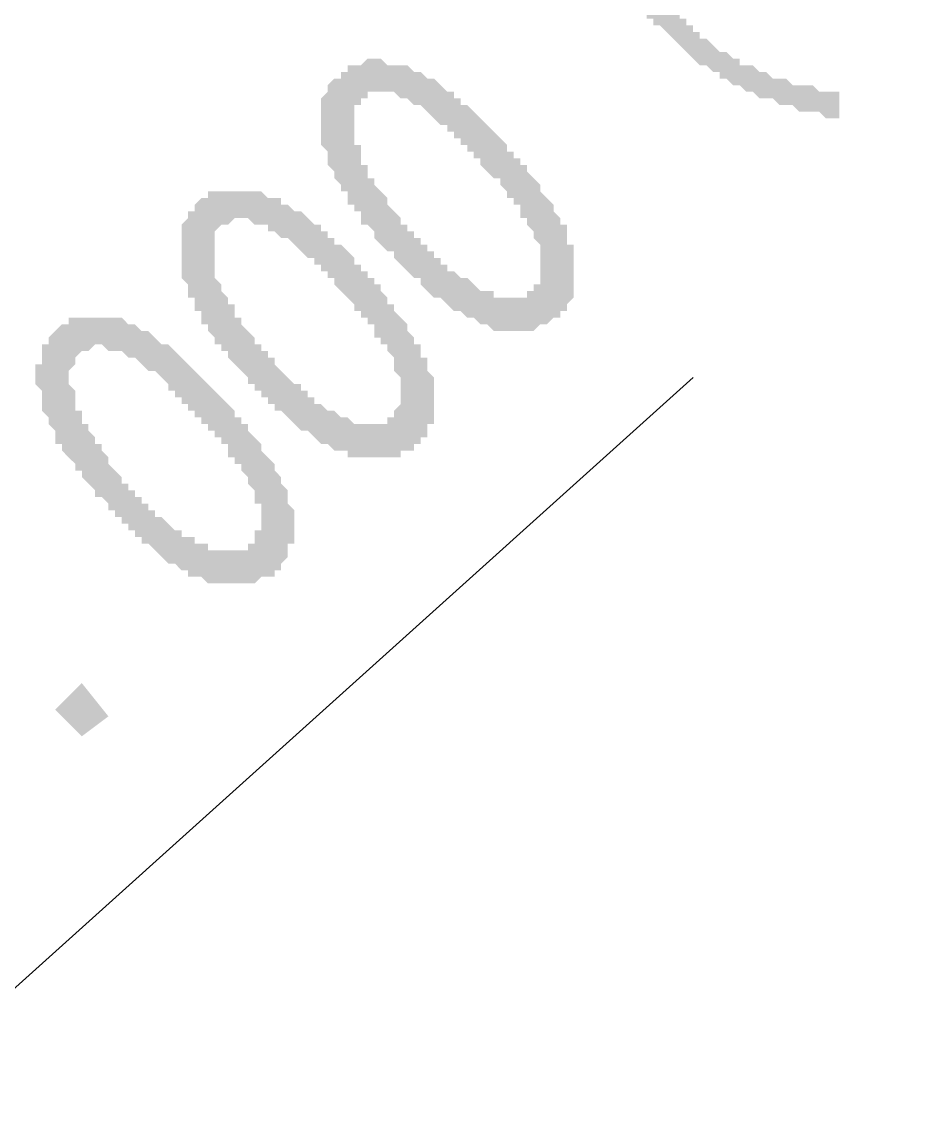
# Model space of a CAD drawing. Header units: millimetres. Extents: x 827 to 546581, y 88 to 2717140.
# Drawn here: x 545062.63 to 545068.41, y 2716794.62 to 2716801.65 of the extents above; entities that cross this region are included whole.
import ezdxf

# ---------------------------------------------------------------- set-up
doc = ezdxf.new("R2010")
doc.units = ezdxf.units.MM
doc.header["$MEASUREMENT"] = 0
doc.header["$PDMODE"] = 35
doc.header["$PDSIZE"] = 0.4
doc.layers.get('0').update_dxf_attribs({"linetype": 'CONTINUOUS'})
doc.layers.get('Defpoints').update_dxf_attribs({"linetype": 'CONTINUOUS'})
for name, color, linetype in [('A-Anno-Dims', 3, 'CONTINUOUS'), ('PDF_DIM_ELEV', 7, 'CONTINUOUS'), ('绿化', 74, 'CONTINUOUS')]:
    doc.layers.add(name, color=color, linetype=linetype)
doc.styles.add('-宋体_T3_T3', font='', dxfattribs={"width": 0.8})
doc.styles.get('-宋体_T3_T3').set_extended_font_data('SimSun')
doc.dimstyles.new('_TCH_ARCH&&1', dxfattribs={"dimtxt": 3.037975, "dimasz": 1, "dimexe": 2.5, "dimexo": 3, "dimgap": 1, "dimtad": 1, "dimzin": 0, "dimdsep": 46, "dimtxsty": '-宋体_T3_T3', "dimblk": 'ARCHTICK', "dimcen": 0.09, "dimclrt": 7, "dimazin": 2, "dimtfac": 1, "dimtix": 1, "dimtmove": 2, "dimatfit": 3, "dimfxl": 1, "dimtolj": 1, "dimtzin": 0, "dimarcsym": 0})

# ---------------------------------------------------------------- blocks, each defined once
blk = doc.blocks.new('_ArchTick')
at = {"color": 0, "linetype": 'ByBlock', "const_width": 0.15}
blk.add_lwpolyline([(-0.5, -0.5), (0.5, 0.5)], dxfattribs=at)
blk = doc.blocks.new('*D365')
at = {"layer": 'A-Anno-Dims', "color": 0, "linetype": 'Continuous', "lineweight": -2, "transparency": 16777216}
for p, q in [((545167.2666, 2716843.2686), (545158.5945, 2716852.8891)), ((545054.4979, 2716755.6887), (545160.2684, 2716851.0321)), ((545061.4961, 2716747.9252), (545052.824, 2716757.5456))]:
    blk.add_line(p, q, dxfattribs=at)
at = {"layer": 'Defpoints', "color": 0, "linetype": 'Continuous', "transparency": 16777216}
for p in [(545160.2684, 2716851.0321), (545169.2752, 2716841.0403), (545063.5047, 2716745.6969)]:
    blk.add_point(p, dxfattribs=at)
at = {"layer": 'A-Anno-Dims', "color": 0, "linetype": 'Continuous', "lineweight": -2, "transparency": 16777216}
for p, rotation in [((545160.2684, 2716851.0321), 42.0320789545176), ((545054.4979, 2716755.6887), 222.0320789545176)]:
    blk.add_blockref('_ArchTick', p, dxfattribs=dict(at, rotation=rotation))
at = {"layer": 'A-Anno-Dims', "color": 7, "linetype": 'Continuous', "transparency": 16777216, "insert": (545105.7762, 2716805.1431), "char_height": 3.03797, "attachment_point": 5, "rotation": 42.03208, "style": '-宋体_T3_T3'}
blk.add_mtext('\\A1;142.40', dxfattribs=at)
blk = doc.blocks.new('*D369')
at = {"layer": 'A-Anno-Dims', "color": 0, "linetype": 'Continuous', "lineweight": -2, "transparency": 16777216}
for p, q in [((545239.6939, 2716908.5559), (545225.6654, 2716924.1185)), ((544921.1346, 2716646.2431), (545227.3393, 2716922.2616)), ((544933.4891, 2716632.5374), (544919.4607, 2716648.1))]:
    blk.add_line(p, q, dxfattribs=at)
at = {"layer": 'Defpoints', "color": 0, "linetype": 'Continuous', "transparency": 16777216}
for p in [(545227.3393, 2716922.2616), (545241.7025, 2716906.3276), (544935.4978, 2716630.3091)]:
    blk.add_point(p, dxfattribs=at)
at = {"layer": 'A-Anno-Dims', "color": 0, "linetype": 'Continuous', "lineweight": -2, "transparency": 16777216}
for p, rotation in [((545227.3393, 2716922.2616), 42.03207895449024), ((544921.1346, 2716646.2431), 222.0320789544903)]:
    blk.add_blockref('_ArchTick', p, dxfattribs=dict(at, rotation=rotation))
at = {"layer": 'A-Anno-Dims', "color": 7, "linetype": 'Continuous', "transparency": 16777216, "insert": (545072.63, 2716786.035), "char_height": 3.03797, "attachment_point": 5, "rotation": 42.03208, "style": '-宋体_T3_T3'}
blk.add_mtext('\\A1;412.25', dxfattribs=at)

msp = doc.modelspace()

# ---------------------------------------------------------------- hatches: boundary and pattern name
at = {"layer": 'PDF_DIM_ELEV', "transparency": 33554559}
msp.add_hatch(color=256, dxfattribs=at).paths.add_polyline_path([(545067.8351, 2716801.2041), (545067.8351, 2716801.0348), (545067.7927, 2716801.0348), (545067.7927, 2716801.0348), (545067.7504, 2716801.0348), (545067.7081, 2716801.0771), (545067.7081, 2716801.0771), (545067.6657, 2716801.0771), (545067.6234, 2716801.0771), (545067.6234, 2716801.0771), (545067.5811, 2716801.0771), (545067.5387, 2716801.1195), (545067.5387, 2716801.1195), (545067.4964, 2716801.1195), (545067.454, 2716801.1195), (545067.454, 2716801.1195), (545067.4117, 2716801.1618), (545067.4117, 2716801.1618), (545067.3694, 2716801.1618), (545067.327, 2716801.1618), (545067.327, 2716801.1618), (545067.2847, 2716801.2041), (545067.2847, 2716801.2041), (545067.2424, 2716801.2041), (545067.2, 2716801.2465), (545067.2, 2716801.2465), (545067.2, 2716801.2465), (545067.1577, 2716801.2465), (545067.1154, 2716801.2888), (545067.1154, 2716801.2888), (545067.073, 2716801.2888), (545067.073, 2716801.3311), (545067.0307, 2716801.3311), (545067.0307, 2716801.3311), (545066.9884, 2716801.3735), (545066.946, 2716801.3735), (545066.946, 2716801.3735), (545066.9037, 2716801.4158), (545066.9037, 2716801.4158), (545066.8614, 2716801.4581), (545066.8614, 2716801.4581), (545066.819, 2716801.5005), (545066.819, 2716801.5005), (545066.7767, 2716801.5428), (545066.7767, 2716801.5428), (545066.7344, 2716801.5852), (545066.7344, 2716801.5852), (545066.692, 2716801.6275), (545066.6497, 2716801.6275), (545066.6497, 2716801.6698), (545066.6074, 2716801.6698), (545066.6074, 2716801.7122), (545066.565, 2716801.7122), (545066.565, 2716801.7545), (545066.5227, 2716801.7968), (545066.5227, 2716801.7968), (545066.5227, 2716801.8392), (545066.4803, 2716801.8392), (545066.4803, 2716801.8815), (545066.438, 2716801.8815), (545066.438, 2716801.9238), (545066.438, 2716801.9662), (545066.3957, 2716801.9662), (545066.3957, 2716802.0085), (545066.3533, 2716802.0085), (545066.3533, 2716802.0508), (545066.3533, 2716802.0932), (545066.311, 2716802.0932), (545066.311, 2716802.1355), (545066.311, 2716802.1355), (545066.311, 2716802.1778), (545066.2687, 2716802.2202), (545066.2687, 2716802.2202), (545066.2687, 2716802.2625), (545066.2687, 2716802.2625), (545066.2263, 2716802.3048), (545066.2263, 2716802.3472), (545066.2263, 2716802.3472), (545066.2263, 2716802.3895), (545066.2263, 2716802.3895), (545066.184, 2716802.4318), (545066.184, 2716802.4742), (545066.184, 2716802.4742), (545066.184, 2716802.5165), (545066.184, 2716802.5165), (545066.1417, 2716802.5589), (545066.1417, 2716802.6012), (545066.1417, 2716802.6012), (545066.1417, 2716802.6435), (545066.1417, 2716802.6859), (545066.1417, 2716802.6859), (545066.1417, 2716802.7282), (545066.1417, 2716802.7705), (545066.1417, 2716802.7705), (545066.0993, 2716802.8129), (545066.0993, 2716802.8552), (545066.0993, 2716802.8975), (545066.0993, 2716802.8975), (545066.0993, 2716802.9399), (545066.0993, 2716802.9822), (545066.2687, 2716802.9399), (545066.2687, 2716802.8975), (545066.2687, 2716802.8552), (545066.2687, 2716802.8552), (545066.2687, 2716802.8129), (545066.2687, 2716802.7705), (545066.2687, 2716802.7705), (545066.2687, 2716802.7282), (545066.311, 2716802.6859), (545066.311, 2716802.6859), (545066.311, 2716802.6435), (545066.311, 2716802.6012), (545066.311, 2716802.6012), (545066.311, 2716802.5589), (545066.311, 2716802.5165), (545066.311, 2716802.5165), (545066.3533, 2716802.4742), (545066.3533, 2716802.4742), (545066.3533, 2716802.4318), (545066.3533, 2716802.3895), (545066.3533, 2716802.3895), (545066.3957, 2716802.3472), (545066.3957, 2716802.3472), (545066.3957, 2716802.3048), (545066.3957, 2716802.3048), (545066.3957, 2716802.2625), (545066.438, 2716802.2625), (545066.438, 2716802.2202), (545066.438, 2716802.1778), (545066.438, 2716802.1778), (545066.4803, 2716802.1355), (545066.4803, 2716802.1355), (545066.4803, 2716802.0932), (545066.5227, 2716802.0508), (545066.5227, 2716802.0508), (545066.5227, 2716802.0085), (545066.565, 2716802.0085), (545066.565, 2716801.9662), (545066.6074, 2716801.9238), (545066.6074, 2716801.9238), (545066.6497, 2716801.8815), (545066.6497, 2716801.8815), (545066.6497, 2716801.8392), (545066.692, 2716801.8392), (545066.692, 2716801.7968), (545066.7344, 2716801.7545), (545066.7344, 2716801.7545), (545066.7767, 2716801.7122), (545066.819, 2716801.7122), (545066.819, 2716801.6698), (545066.8614, 2716801.6698), (545066.8614, 2716801.6275), (545066.9037, 2716801.6275), (545066.9037, 2716801.5852), (545066.946, 2716801.5852), (545066.946, 2716801.5428), (545066.9884, 2716801.5428), (545066.9884, 2716801.5428), (545067.0307, 2716801.5005), (545067.0307, 2716801.5005), (545067.073, 2716801.4581), (545067.1154, 2716801.4581), (545067.1154, 2716801.4581), (545067.1577, 2716801.4158), (545067.1577, 2716801.4158), (545067.2, 2716801.4158), (545067.2, 2716801.3735), (545067.2424, 2716801.3735), (545067.2424, 2716801.3735), (545067.2847, 2716801.3735), (545067.327, 2716801.3311), (545067.327, 2716801.3311), (545067.3694, 2716801.3311), (545067.3694, 2716801.3311), (545067.4117, 2716801.2888), (545067.454, 2716801.2888), (545067.454, 2716801.2888), (545067.4964, 2716801.2888), (545067.4964, 2716801.2888), (545067.5387, 2716801.2465), (545067.5811, 2716801.2465), (545067.5811, 2716801.2465), (545067.6234, 2716801.2465), (545067.6657, 2716801.2465), (545067.6657, 2716801.2465), (545067.7081, 2716801.2041), (545067.7504, 2716801.2041), (545067.7504, 2716801.2041), (545067.7927, 2716801.2041)])
h = msp.add_hatch(color=256, dxfattribs=at)
h.paths.add_polyline_path([(545064.8716, 2716800.2728), (545064.8716, 2716800.3151), (545064.8293, 2716800.3574), (545064.787, 2716800.3574), (545064.787, 2716800.3998), (545064.787, 2716800.4421), (545064.7446, 2716800.4421), (545064.7446, 2716800.4844), (545064.7023, 2716800.4844), (545064.7023, 2716800.5268), (545064.7023, 2716800.5691), (545064.66, 2716800.5691), (545064.66, 2716800.6115), (545064.66, 2716800.6115), (545064.6176, 2716800.6538), (545064.6176, 2716800.6538), (545064.6176, 2716800.6961), (545064.6176, 2716800.6961), (545064.5753, 2716800.7385), (545064.5753, 2716800.7808), (545064.5753, 2716800.7808), (545064.5753, 2716800.8231), (545064.5329, 2716800.8655), (545064.5329, 2716800.8655), (545064.5329, 2716800.9078), (545064.5329, 2716800.9501), (545064.5329, 2716800.9501), (545064.5329, 2716800.9925), (545064.5329, 2716800.9925), (545064.5329, 2716801.0348), (545064.5329, 2716801.0348), (545064.5329, 2716801.0771), (545064.5329, 2716801.0771), (545064.5329, 2716801.1195), (545064.5329, 2716801.1618), (545064.5329, 2716801.1618), (545064.5753, 2716801.2041), (545064.5753, 2716801.2041), (545064.5753, 2716801.2465), (545064.5753, 2716801.2465), (545064.6176, 2716801.2888), (545064.6176, 2716801.2888), (545064.66, 2716801.2888), (545064.66, 2716801.3311), (545064.66, 2716801.3311), (545064.7023, 2716801.3311), (545064.7023, 2716801.3735), (545064.7446, 2716801.3735), (545064.7446, 2716801.3735), (545064.787, 2716801.3735), (545064.787, 2716801.3735), (545064.8293, 2716801.4158), (545064.8716, 2716801.4158), (545064.8716, 2716801.4158), (545064.914, 2716801.4158), (545064.914, 2716801.4158), (545064.9563, 2716801.3735), (545064.9986, 2716801.3735), (545064.9986, 2716801.3735), (545065.041, 2716801.3735), (545065.041, 2716801.3735), (545065.0833, 2716801.3735), (545065.1256, 2716801.3311), (545065.1256, 2716801.3311), (545065.168, 2716801.3311), (545065.168, 2716801.3311), (545065.2103, 2716801.2888), (545065.2526, 2716801.2888), (545065.2526, 2716801.2888), (545065.295, 2716801.2465), (545065.295, 2716801.2465), (545065.3373, 2716801.2041), (545065.3796, 2716801.2041), (545065.3796, 2716801.1618), (545065.3796, 2716801.1618), (545065.422, 2716801.1618), (545065.422, 2716801.1195), (545065.4643, 2716801.1195), (545065.4643, 2716801.1195), (545065.5066, 2716801.0771), (545065.5066, 2716801.0771), (545065.549, 2716801.0348), (545065.549, 2716801.0348), (545065.5913, 2716800.9925), (545065.5913, 2716800.9925), (545065.6337, 2716800.9501), (545065.6337, 2716800.9501), (545065.676, 2716800.9078), (545065.676, 2716800.9078), (545065.7183, 2716800.8655), (545065.7183, 2716800.8231), (545065.7607, 2716800.8231), (545065.7607, 2716800.7808), (545065.803, 2716800.7808), (545065.803, 2716800.7385), (545065.8453, 2716800.7385), (545065.8453, 2716800.6961), (545065.8877, 2716800.6538), (545065.8877, 2716800.6538), (545065.93, 2716800.6115), (545065.93, 2716800.5691), (545065.93, 2716800.5691), (545065.9723, 2716800.5268), (545065.9723, 2716800.5268), (545066.0147, 2716800.4844), (545066.0147, 2716800.4421), (545066.0147, 2716800.4421), (545066.057, 2716800.3998), (545066.057, 2716800.3998), (545066.057, 2716800.3574), (545066.0993, 2716800.3574), (545066.0993, 2716800.3151), (545066.0993, 2716800.3151), (545066.0993, 2716800.2728), (545066.0993, 2716800.2304), (545066.1417, 2716800.2304), (545066.1417, 2716800.1881), (545066.1417, 2716800.1458), (545066.1417, 2716800.1458), (545066.1417, 2716800.1034), (545066.1417, 2716800.0611), (545066.1417, 2716800.0611), (545066.1417, 2716800.0188), (545066.1417, 2716800.0188), (545066.1417, 2716799.9764), (545066.1417, 2716799.9764), (545066.1417, 2716799.9341), (545066.1417, 2716799.8918), (545066.1417, 2716799.8918), (545066.0993, 2716799.8494), (545066.0993, 2716799.8494), (545066.0993, 2716799.8071), (545066.0993, 2716799.8071), (545066.057, 2716799.8071), (545066.057, 2716799.7648), (545066.0147, 2716799.7648), (545066.0147, 2716799.7648), (545065.9723, 2716799.7224), (545065.9723, 2716799.7224), (545065.93, 2716799.7224), (545065.93, 2716799.7224), (545065.8877, 2716799.6801), (545065.8877, 2716799.6801), (545065.8877, 2716799.6801), (545065.8453, 2716799.6801), (545065.803, 2716799.6801), (545065.803, 2716799.6801), (545065.7607, 2716799.6801), (545065.7183, 2716799.6801), (545065.7183, 2716799.6801), (545065.676, 2716799.6801), (545065.676, 2716799.6801), (545065.6337, 2716799.6801), (545065.5913, 2716799.7224), (545065.5913, 2716799.7224), (545065.549, 2716799.7224), (545065.549, 2716799.7224), (545065.549, 2716799.7224), (545065.5066, 2716799.7648), (545065.4643, 2716799.7648), (545065.4643, 2716799.7648), (545065.422, 2716799.8071), (545065.422, 2716799.8071), (545065.3796, 2716799.8071), (545065.3373, 2716799.8494), (545065.3373, 2716799.8494), (545065.295, 2716799.8918), (545065.295, 2716799.8918), (545065.2526, 2716799.8918), (545065.2103, 2716799.9341), (545065.2103, 2716799.9341), (545065.2103, 2716799.9341), (545065.168, 2716799.9764), (545065.168, 2716799.9764), (545065.168, 2716800.0188), (545065.1256, 2716800.0188), (545065.1256, 2716800.0188), (545065.0833, 2716800.0611), (545065.0833, 2716800.0611), (545065.041, 2716800.1034), (545065.041, 2716800.1034), (545064.9986, 2716800.1458), (545064.9986, 2716800.1881), (545064.9563, 2716800.1881), (545064.914, 2716800.2304), (545064.914, 2716800.2304)], flags=0)
h.paths.add_polyline_path([(545064.9563, 2716800.4844), (545064.9986, 2716800.4421), (545064.9986, 2716800.4421), (545065.041, 2716800.3998), (545065.041, 2716800.3574), (545065.0833, 2716800.3574), (545065.0833, 2716800.3151), (545065.1256, 2716800.3151), (545065.1256, 2716800.2728), (545065.168, 2716800.2728), (545065.168, 2716800.2304), (545065.2103, 2716800.2304), (545065.2103, 2716800.1881), (545065.2526, 2716800.1881), (545065.2526, 2716800.1458), (545065.295, 2716800.1458), (545065.295, 2716800.1034), (545065.3373, 2716800.1034), (545065.3373, 2716800.0611), (545065.3796, 2716800.0611), (545065.3796, 2716800.0611), (545065.422, 2716800.0188), (545065.422, 2716800.0188), (545065.4643, 2716800.0188), (545065.5066, 2716799.9764), (545065.5066, 2716799.9764), (545065.549, 2716799.9341), (545065.549, 2716799.9341), (545065.5913, 2716799.9341), (545065.6337, 2716799.9341), (545065.6337, 2716799.8918), (545065.676, 2716799.8918), (545065.676, 2716799.8918), (545065.7183, 2716799.8918), (545065.7183, 2716799.8918), (545065.7607, 2716799.8918), (545065.7607, 2716799.8918), (545065.803, 2716799.8918), (545065.803, 2716799.8918), (545065.8453, 2716799.8918), (545065.8453, 2716799.9341), (545065.8877, 2716799.9341), (545065.8877, 2716799.9341), (545065.8877, 2716799.9764), (545065.93, 2716799.9764), (545065.93, 2716800.0188), (545065.93, 2716800.0188), (545065.93, 2716800.0188), (545065.93, 2716800.0611), (545065.93, 2716800.0611), (545065.93, 2716800.1034), (545065.93, 2716800.1458), (545065.93, 2716800.1458), (545065.93, 2716800.1881), (545065.93, 2716800.1881), (545065.93, 2716800.2304), (545065.8877, 2716800.2728), (545065.8877, 2716800.3151), (545065.8877, 2716800.3151), (545065.8453, 2716800.3574), (545065.8453, 2716800.3574), (545065.8453, 2716800.3998), (545065.803, 2716800.3998), (545065.803, 2716800.4421), (545065.803, 2716800.4844), (545065.7607, 2716800.4844), (545065.7607, 2716800.5268), (545065.7183, 2716800.5268), (545065.7183, 2716800.5691), (545065.7183, 2716800.5691), (545065.676, 2716800.6115), (545065.676, 2716800.6538), (545065.6337, 2716800.6538), (545065.6337, 2716800.6538), (545065.5913, 2716800.6961), (545065.5913, 2716800.6961), (545065.549, 2716800.7385), (545065.549, 2716800.7808), (545065.5066, 2716800.7808), (545065.5066, 2716800.8231), (545065.4643, 2716800.8231), (545065.4643, 2716800.8655), (545065.422, 2716800.8655), (545065.422, 2716800.9078), (545065.3796, 2716800.9078), (545065.3796, 2716800.9501), (545065.3373, 2716800.9501), (545065.3373, 2716800.9501), (545065.3373, 2716800.9925), (545065.295, 2716800.9925), (545065.2526, 2716801.0348), (545065.2526, 2716801.0348), (545065.2103, 2716801.0771), (545065.2103, 2716801.0771), (545065.168, 2716801.1195), (545065.168, 2716801.1195), (545065.1256, 2716801.1195), (545065.0833, 2716801.1618), (545065.0833, 2716801.1618), (545065.041, 2716801.1618), (545065.041, 2716801.1618), (545064.9986, 2716801.2041), (545064.9563, 2716801.2041), (545064.9563, 2716801.2041), (545064.914, 2716801.2041), (545064.8716, 2716801.2041), (545064.8716, 2716801.2041), (545064.8293, 2716801.2041), (545064.8293, 2716801.1618), (545064.787, 2716801.1618), (545064.787, 2716801.1618), (545064.787, 2716801.1618), (545064.787, 2716801.1195), (545064.7446, 2716801.1195), (545064.7446, 2716801.0771), (545064.7446, 2716801.0771), (545064.7446, 2716801.0348), (545064.7446, 2716801.0348), (545064.7446, 2716800.9925), (545064.7446, 2716800.9501), (545064.7446, 2716800.9501), (545064.7446, 2716800.9078), (545064.7446, 2716800.9078), (545064.7446, 2716800.8655), (545064.787, 2716800.8655), (545064.787, 2716800.8231), (545064.787, 2716800.7808), (545064.787, 2716800.7808), (545064.787, 2716800.7385), (545064.8293, 2716800.7385), (545064.8293, 2716800.6961), (545064.8293, 2716800.6538), (545064.8716, 2716800.6538), (545064.8716, 2716800.6115), (545064.914, 2716800.5691), (545064.914, 2716800.5691), (545064.9563, 2716800.5268)], flags=0)
h = msp.add_hatch(color=256, dxfattribs=at)
h.paths.add_polyline_path([(545063.9826, 2716799.4684), (545063.9403, 2716799.5107), (545063.9403, 2716799.5531), (545063.8979, 2716799.5531), (545063.8979, 2716799.5954), (545063.8556, 2716799.5954), (545063.8556, 2716799.6378), (545063.8133, 2716799.6801), (545063.8133, 2716799.6801), (545063.8133, 2716799.7224), (545063.7709, 2716799.7224), (545063.7709, 2716799.7648), (545063.7709, 2716799.8071), (545063.7286, 2716799.8071), (545063.7286, 2716799.8494), (545063.7286, 2716799.8494), (545063.7286, 2716799.8918), (545063.6863, 2716799.8918), (545063.6863, 2716799.9341), (545063.6863, 2716799.9764), (545063.6863, 2716799.9764), (545063.6439, 2716800.0188), (545063.6439, 2716800.0188), (545063.6439, 2716800.0611), (545063.6439, 2716800.1034), (545063.6439, 2716800.1034), (545063.6439, 2716800.1458), (545063.6439, 2716800.1881), (545063.6439, 2716800.1881), (545063.6439, 2716800.2304), (545063.6439, 2716800.2304), (545063.6439, 2716800.2728), (545063.6439, 2716800.2728), (545063.6439, 2716800.3151), (545063.6439, 2716800.3151), (545063.6439, 2716800.3574), (545063.6439, 2716800.3574), (545063.6863, 2716800.3998), (545063.6863, 2716800.3998), (545063.6863, 2716800.4421), (545063.7286, 2716800.4421), (545063.7286, 2716800.4844), (545063.7286, 2716800.4844), (545063.7709, 2716800.5268), (545063.7709, 2716800.5268), (545063.8133, 2716800.5268), (545063.8133, 2716800.5691), (545063.8556, 2716800.5691), (545063.8556, 2716800.5691), (545063.8979, 2716800.5691), (545063.8979, 2716800.5691), (545063.9403, 2716800.5691), (545063.9403, 2716800.5691), (545063.9826, 2716800.5691), (545064.0249, 2716800.5691), (545064.0249, 2716800.5691), (545064.0673, 2716800.5691), (545064.0673, 2716800.5691), (545064.1096, 2716800.5691), (545064.1519, 2716800.5691), (545064.1519, 2716800.5691), (545064.1943, 2716800.5268), (545064.1943, 2716800.5268), (545064.2366, 2716800.5268), (545064.2789, 2716800.5268), (545064.2789, 2716800.4844), (545064.3213, 2716800.4844), (545064.3213, 2716800.4844), (545064.3636, 2716800.4421), (545064.4059, 2716800.4421), (545064.4059, 2716800.4421), (545064.4483, 2716800.3998), (545064.4483, 2716800.3998), (545064.4906, 2716800.3574), (545064.4906, 2716800.3574), (545064.5329, 2716800.3574), (545064.5329, 2716800.3151), (545064.5753, 2716800.3151), (545064.5753, 2716800.2728), (545064.6176, 2716800.2728), (545064.6176, 2716800.2304), (545064.66, 2716800.2304), (545064.66, 2716800.2304), (545064.7023, 2716800.1881), (545064.7023, 2716800.1881), (545064.7446, 2716800.1458), (545064.7446, 2716800.1034), (545064.787, 2716800.1034), (545064.787, 2716800.0611), (545064.8293, 2716800.0611), (545064.8293, 2716800.0188), (545064.8716, 2716800.0188), (545064.8716, 2716799.9764), (545064.914, 2716799.9764), (545064.914, 2716799.9341), (545064.914, 2716799.9341), (545064.9563, 2716799.8918), (545064.9563, 2716799.8494), (545064.9986, 2716799.8494), (545064.9986, 2716799.8071), (545065.041, 2716799.7648), (545065.041, 2716799.7648), (545065.0833, 2716799.7224), (545065.0833, 2716799.6801), (545065.0833, 2716799.6801), (545065.1256, 2716799.6378), (545065.1256, 2716799.6378), (545065.1256, 2716799.5954), (545065.168, 2716799.5954), (545065.168, 2716799.5531), (545065.168, 2716799.5107), (545065.2103, 2716799.5107), (545065.2103, 2716799.4684), (545065.2103, 2716799.4684), (545065.2103, 2716799.4261), (545065.2103, 2716799.4261), (545065.2526, 2716799.3837), (545065.2526, 2716799.3414), (545065.2526, 2716799.3414), (545065.2526, 2716799.2991), (545065.2526, 2716799.2567), (545065.2526, 2716799.2567), (545065.2526, 2716799.2144), (545065.2526, 2716799.2144), (545065.2526, 2716799.1721), (545065.2526, 2716799.1297), (545065.2526, 2716799.1297), (545065.2526, 2716799.0874), (545065.2103, 2716799.0874), (545065.2103, 2716799.0451), (545065.2103, 2716799.0451), (545065.2103, 2716799.0027), (545065.168, 2716799.0027), (545065.168, 2716798.9604), (545065.168, 2716798.9604), (545065.1256, 2716798.9604), (545065.1256, 2716798.9181), (545065.0833, 2716798.9181), (545065.0833, 2716798.9181), (545065.041, 2716798.9181), (545065.041, 2716798.8757), (545064.9986, 2716798.8757), (545064.9563, 2716798.8757), (545064.9563, 2716798.8757), (545064.9563, 2716798.8757), (545064.914, 2716798.8757), (545064.8716, 2716798.8757), (545064.8716, 2716798.8757), (545064.8293, 2716798.8757), (545064.8293, 2716798.8757), (545064.787, 2716798.8757), (545064.7446, 2716798.8757), (545064.7446, 2716798.8757), (545064.7023, 2716798.8757), (545064.7023, 2716798.9181), (545064.66, 2716798.9181), (545064.6176, 2716798.9181), (545064.6176, 2716798.9181), (545064.6176, 2716798.9181), (545064.5753, 2716798.9604), (545064.5329, 2716798.9604), (545064.5329, 2716798.9604), (545064.4906, 2716799.0027), (545064.4906, 2716799.0027), (545064.4483, 2716799.0451), (545064.4483, 2716799.0451), (545064.4059, 2716799.0451), (545064.3636, 2716799.0874), (545064.3636, 2716799.0874), (545064.3213, 2716799.1297), (545064.3213, 2716799.1297), (545064.3213, 2716799.1297), (545064.2789, 2716799.1721), (545064.2789, 2716799.1721), (545064.2366, 2716799.1721), (545064.2366, 2716799.2144), (545064.1943, 2716799.2144), (545064.1943, 2716799.2567), (545064.1519, 2716799.2567), (545064.1519, 2716799.2991), (545064.1096, 2716799.2991), (545064.1096, 2716799.3414), (545064.0673, 2716799.3414), (545064.0673, 2716799.3837), (545064.0249, 2716799.4261), (545064.0249, 2716799.4261)], flags=0)
h.paths.add_polyline_path([(545064.0673, 2716799.6801), (545064.1096, 2716799.6378), (545064.1096, 2716799.5954), (545064.1519, 2716799.5954), (545064.1519, 2716799.5531), (545064.1943, 2716799.5531), (545064.1943, 2716799.5107), (545064.2366, 2716799.5107), (545064.2366, 2716799.4684), (545064.2789, 2716799.4261), (545064.2789, 2716799.4261), (545064.3213, 2716799.3837), (545064.3213, 2716799.3837), (545064.3636, 2716799.3414), (545064.3636, 2716799.3414), (545064.4059, 2716799.3414), (545064.4059, 2716799.2991), (545064.4483, 2716799.2991), (545064.4483, 2716799.2567), (545064.4906, 2716799.2567), (545064.4906, 2716799.2567), (545064.4906, 2716799.2144), (545064.5329, 2716799.2144), (545064.5753, 2716799.1721), (545064.5753, 2716799.1721), (545064.6176, 2716799.1721), (545064.66, 2716799.1297), (545064.66, 2716799.1297), (545064.7023, 2716799.1297), (545064.7023, 2716799.1297), (545064.7446, 2716799.0874), (545064.787, 2716799.0874), (545064.787, 2716799.0874), (545064.8293, 2716799.0874), (545064.8293, 2716799.0874), (545064.8293, 2716799.0874), (545064.8716, 2716799.0874), (545064.914, 2716799.0874), (545064.914, 2716799.0874), (545064.9563, 2716799.0874), (545064.9563, 2716799.1297), (545064.9986, 2716799.1297), (545064.9986, 2716799.1297), (545064.9986, 2716799.1721), (545064.9986, 2716799.1721), (545065.041, 2716799.2144), (545065.041, 2716799.2144), (545065.041, 2716799.2144), (545065.041, 2716799.2567), (545065.041, 2716799.2567), (545065.041, 2716799.2991), (545065.041, 2716799.2991), (545065.041, 2716799.3414), (545065.041, 2716799.3837), (545065.041, 2716799.3837), (545064.9986, 2716799.4261), (545064.9986, 2716799.4684), (545064.9986, 2716799.4684), (545064.9986, 2716799.5107), (545064.9563, 2716799.5531), (545064.9563, 2716799.5531), (545064.9563, 2716799.5954), (545064.914, 2716799.5954), (545064.914, 2716799.6378), (545064.8716, 2716799.6378), (545064.8716, 2716799.6801), (545064.8716, 2716799.7224), (545064.8293, 2716799.7224), (545064.8293, 2716799.7648), (545064.787, 2716799.7648), (545064.787, 2716799.8071), (545064.7446, 2716799.8071), (545064.7446, 2716799.8494), (545064.7446, 2716799.8494), (545064.7023, 2716799.8918), (545064.7023, 2716799.8918), (545064.66, 2716799.9341), (545064.66, 2716799.9341), (545064.6176, 2716799.9764), (545064.6176, 2716800.0188), (545064.5753, 2716800.0188), (545064.5753, 2716800.0611), (545064.5329, 2716800.0611), (545064.5329, 2716800.1034), (545064.4906, 2716800.1034), (545064.4906, 2716800.1458), (545064.4483, 2716800.1458), (545064.4483, 2716800.1458), (545064.4059, 2716800.1881), (545064.4059, 2716800.1881), (545064.3636, 2716800.2304), (545064.3636, 2716800.2304), (545064.3213, 2716800.2728), (545064.3213, 2716800.2728), (545064.2789, 2716800.2728), (545064.2366, 2716800.3151), (545064.2366, 2716800.3151), (545064.1943, 2716800.3151), (545064.1943, 2716800.3574), (545064.1519, 2716800.3574), (545064.1096, 2716800.3574), (545064.1096, 2716800.3574), (545064.0673, 2716800.3998), (545064.0249, 2716800.3998), (545064.0249, 2716800.3998), (545063.9826, 2716800.3998), (545063.9826, 2716800.3998), (545063.9403, 2716800.3574), (545063.9403, 2716800.3574), (545063.8979, 2716800.3574), (545063.8979, 2716800.3574), (545063.8979, 2716800.3574), (545063.8556, 2716800.3151), (545063.8556, 2716800.3151), (545063.8556, 2716800.2728), (545063.8556, 2716800.2728), (545063.8556, 2716800.2304), (545063.8556, 2716800.2304), (545063.8556, 2716800.1881), (545063.8556, 2716800.1458), (545063.8556, 2716800.1458), (545063.8556, 2716800.1034), (545063.8556, 2716800.0611), (545063.8556, 2716800.0611), (545063.8556, 2716800.0188), (545063.8556, 2716800.0188), (545063.8979, 2716799.9764), (545063.8979, 2716799.9764), (545063.8979, 2716799.9341), (545063.8979, 2716799.9341), (545063.9403, 2716799.8918), (545063.9403, 2716799.8494), (545063.9826, 2716799.8494), (545063.9826, 2716799.8071), (545063.9826, 2716799.7648), (545064.0249, 2716799.7648), (545064.0249, 2716799.7224)], flags=0)
h = msp.add_hatch(color=256, dxfattribs=at)
h.paths.add_polyline_path([(545063.0936, 2716798.6641), (545063.0512, 2716798.7064), (545063.0512, 2716798.7064), (545063.0089, 2716798.7487), (545063.0089, 2716798.7911), (545062.9666, 2716798.7911), (545062.9666, 2716798.8334), (545062.9242, 2716798.8757), (545062.9242, 2716798.8757), (545062.8819, 2716798.9181), (545062.8819, 2716798.9181), (545062.8819, 2716798.9604), (545062.8396, 2716798.9604), (545062.8396, 2716799.0027), (545062.8396, 2716799.0451), (545062.8396, 2716799.0451), (545062.7972, 2716799.0874), (545062.7972, 2716799.0874), (545062.7972, 2716799.1297), (545062.7972, 2716799.1297), (545062.7549, 2716799.1721), (545062.7549, 2716799.2144), (545062.7549, 2716799.2144), (545062.7549, 2716799.2567), (545062.7549, 2716799.2991), (545062.7549, 2716799.2991), (545062.7126, 2716799.3414), (545062.7126, 2716799.3837), (545062.7126, 2716799.3837), (545062.7126, 2716799.4261), (545062.7126, 2716799.4261), (545062.7126, 2716799.4684), (545062.7549, 2716799.4684), (545062.7549, 2716799.5107), (545062.7549, 2716799.5107), (545062.7549, 2716799.5531), (545062.7549, 2716799.5531), (545062.7549, 2716799.5954), (545062.7972, 2716799.5954), (545062.7972, 2716799.6378), (545062.7972, 2716799.6378), (545062.8396, 2716799.6801), (545062.8396, 2716799.6801), (545062.8819, 2716799.7224), (545062.8819, 2716799.7224), (545062.8819, 2716799.7224), (545062.9242, 2716799.7224), (545062.9242, 2716799.7648), (545062.9666, 2716799.7648), (545062.9666, 2716799.7648), (545063.0089, 2716799.7648), (545063.0089, 2716799.7648), (545063.0512, 2716799.7648), (545063.0936, 2716799.7648), (545063.0936, 2716799.7648), (545063.1359, 2716799.7648), (545063.1782, 2716799.7648), (545063.1782, 2716799.7648), (545063.2206, 2716799.7648), (545063.2206, 2716799.7648), (545063.2629, 2716799.7648), (545063.3052, 2716799.7224), (545063.3052, 2716799.7224), (545063.3476, 2716799.7224), (545063.3476, 2716799.7224), (545063.3899, 2716799.6801), (545063.4322, 2716799.6801), (545063.4322, 2716799.6801), (545063.4746, 2716799.6378), (545063.4746, 2716799.6378), (545063.5169, 2716799.5954), (545063.5592, 2716799.5954), (545063.5592, 2716799.5954), (545063.6016, 2716799.5531), (545063.6016, 2716799.5531), (545063.6016, 2716799.5531), (545063.6439, 2716799.5107), (545063.6439, 2716799.5107), (545063.6863, 2716799.4684), (545063.6863, 2716799.4684), (545063.7286, 2716799.4261), (545063.7286, 2716799.4261), (545063.7709, 2716799.3837), (545063.7709, 2716799.3837), (545063.8133, 2716799.3414), (545063.8133, 2716799.3414), (545063.8556, 2716799.2991), (545063.8556, 2716799.2991), (545063.8979, 2716799.2567), (545063.8979, 2716799.2567), (545063.9403, 2716799.2144), (545063.9403, 2716799.2144), (545063.9826, 2716799.1721), (545063.9826, 2716799.1297), (545064.0249, 2716799.1297), (545064.0249, 2716799.0874), (545064.0673, 2716799.0874), (545064.0673, 2716799.0451), (545064.1096, 2716799.0027), (545064.1096, 2716799.0027), (545064.1519, 2716798.9604), (545064.1519, 2716798.9604), (545064.1519, 2716798.9181), (545064.1943, 2716798.8757), (545064.1943, 2716798.8757), (545064.2366, 2716798.8334), (545064.2366, 2716798.8334), (545064.2366, 2716798.7911), (545064.2789, 2716798.7487), (545064.2789, 2716798.7487), (545064.2789, 2716798.7064), (545064.2789, 2716798.7064), (545064.3213, 2716798.6641), (545064.3213, 2716798.6641), (545064.3213, 2716798.6217), (545064.3213, 2716798.5794), (545064.3213, 2716798.5794), (545064.3636, 2716798.537), (545064.3636, 2716798.4947), (545064.3636, 2716798.4947), (545064.3636, 2716798.4524), (545064.3636, 2716798.4524), (545064.3636, 2716798.41), (545064.3636, 2716798.3677), (545064.3636, 2716798.3677), (545064.3636, 2716798.3254), (545064.3213, 2716798.3254), (545064.3213, 2716798.283), (545064.3213, 2716798.283), (545064.3213, 2716798.2407), (545064.3213, 2716798.2407), (545064.2789, 2716798.1984), (545064.2789, 2716798.1984), (545064.2789, 2716798.156), (545064.2366, 2716798.156), (545064.2366, 2716798.156), (545064.2366, 2716798.1137), (545064.1943, 2716798.1137), (545064.1943, 2716798.1137), (545064.1519, 2716798.1137), (545064.1096, 2716798.0714), (545064.1096, 2716798.0714), (545064.0673, 2716798.0714), (545064.0673, 2716798.0714), (545064.0249, 2716798.0714), (545064.0249, 2716798.0714), (545063.9826, 2716798.0714), (545063.9826, 2716798.0714), (545063.9403, 2716798.0714), (545063.8979, 2716798.0714), (545063.8979, 2716798.0714), (545063.8556, 2716798.0714), (545063.8556, 2716798.0714), (545063.8133, 2716798.0714), (545063.7709, 2716798.1137), (545063.7709, 2716798.1137), (545063.7286, 2716798.1137), (545063.7286, 2716798.1137), (545063.6863, 2716798.1137), (545063.6863, 2716798.156), (545063.6439, 2716798.156), (545063.6439, 2716798.156), (545063.6016, 2716798.1984), (545063.5592, 2716798.1984), (545063.5592, 2716798.1984), (545063.5169, 2716798.2407), (545063.5169, 2716798.2407), (545063.4746, 2716798.283), (545063.4746, 2716798.283), (545063.4322, 2716798.3254), (545063.4322, 2716798.3254), (545063.3899, 2716798.3254), (545063.3899, 2716798.3254), (545063.3899, 2716798.3677), (545063.3476, 2716798.3677), (545063.3476, 2716798.41), (545063.3052, 2716798.41), (545063.3052, 2716798.4524), (545063.2629, 2716798.4524), (545063.2629, 2716798.4947), (545063.2206, 2716798.4947), (545063.2206, 2716798.537), (545063.1782, 2716798.537), (545063.1782, 2716798.5794), (545063.1359, 2716798.6217), (545063.0936, 2716798.6217)], flags=0)
h.paths.add_polyline_path([(545063.1782, 2716798.8757), (545063.1782, 2716798.8334), (545063.2206, 2716798.7911), (545063.2206, 2716798.7911), (545063.2629, 2716798.7487), (545063.2629, 2716798.7064), (545063.3052, 2716798.7064), (545063.3052, 2716798.6641), (545063.3476, 2716798.6641), (545063.3476, 2716798.6217), (545063.3899, 2716798.6217), (545063.3899, 2716798.5794), (545063.4322, 2716798.5794), (545063.4322, 2716798.537), (545063.4746, 2716798.537), (545063.4746, 2716798.4947), (545063.5169, 2716798.4947), (545063.5169, 2716798.4947), (545063.5592, 2716798.4524), (545063.5592, 2716798.4524), (545063.5592, 2716798.4524), (545063.6016, 2716798.41), (545063.6439, 2716798.41), (545063.6439, 2716798.3677), (545063.6863, 2716798.3677), (545063.7286, 2716798.3677), (545063.7286, 2716798.3254), (545063.7709, 2716798.3254), (545063.8133, 2716798.3254), (545063.8133, 2716798.283), (545063.8556, 2716798.283), (545063.8556, 2716798.283), (545063.8979, 2716798.283), (545063.8979, 2716798.283), (545063.9403, 2716798.283), (545063.9403, 2716798.283), (545063.9826, 2716798.283), (545063.9826, 2716798.283), (545064.0249, 2716798.283), (545064.0249, 2716798.283), (545064.0673, 2716798.283), (545064.0673, 2716798.3254), (545064.1096, 2716798.3254), (545064.1096, 2716798.3254), (545064.1096, 2716798.3677), (545064.1096, 2716798.41), (545064.1096, 2716798.41), (545064.1519, 2716798.41), (545064.1519, 2716798.4524), (545064.1519, 2716798.4524), (545064.1519, 2716798.4947), (545064.1519, 2716798.4947), (545064.1519, 2716798.537), (545064.1519, 2716798.5794), (545064.1096, 2716798.5794), (545064.1096, 2716798.6217), (545064.1096, 2716798.6641), (545064.1096, 2716798.6641), (545064.0673, 2716798.7064), (545064.0673, 2716798.7064), (545064.0673, 2716798.7487), (545064.0249, 2716798.7911), (545064.0249, 2716798.7911), (545064.0249, 2716798.8334), (545063.9826, 2716798.8334), (545063.9826, 2716798.8757), (545063.9403, 2716798.8757), (545063.9403, 2716798.9181), (545063.9403, 2716798.9604), (545063.8979, 2716798.9604), (545063.8979, 2716799.0027), (545063.8556, 2716799.0027), (545063.8556, 2716799.0451), (545063.8133, 2716799.0451), (545063.8133, 2716799.0874), (545063.7709, 2716799.0874), (545063.7709, 2716799.1297), (545063.7286, 2716799.1297), (545063.7286, 2716799.1721), (545063.6863, 2716799.1721), (545063.6863, 2716799.2144), (545063.6439, 2716799.2144), (545063.6439, 2716799.2567), (545063.6016, 2716799.2567), (545063.6016, 2716799.2991), (545063.5592, 2716799.2991), (545063.5592, 2716799.3414), (545063.5592, 2716799.3414), (545063.5169, 2716799.3837), (545063.5169, 2716799.3837), (545063.4746, 2716799.4261), (545063.4322, 2716799.4261), (545063.4322, 2716799.4261), (545063.3899, 2716799.4684), (545063.3899, 2716799.4684), (545063.3476, 2716799.5107), (545063.3476, 2716799.5107), (545063.3052, 2716799.5107), (545063.2629, 2716799.5531), (545063.2629, 2716799.5531), (545063.2206, 2716799.5531), (545063.1782, 2716799.5531), (545063.1782, 2716799.5531), (545063.1359, 2716799.5954), (545063.1359, 2716799.5954), (545063.0936, 2716799.5954), (545063.0512, 2716799.5531), (545063.0512, 2716799.5531), (545063.0089, 2716799.5531), (545063.0089, 2716799.5531), (545063.0089, 2716799.5531), (545062.9666, 2716799.5107), (545062.9666, 2716799.5107), (545062.9666, 2716799.5107), (545062.9666, 2716799.4684), (545062.9666, 2716799.4684), (545062.9242, 2716799.4261), (545062.9242, 2716799.3837), (545062.9242, 2716799.3837), (545062.9242, 2716799.3414), (545062.9666, 2716799.2991), (545062.9666, 2716799.2991), (545062.9666, 2716799.2567), (545062.9666, 2716799.2567), (545062.9666, 2716799.2144), (545062.9666, 2716799.2144), (545062.9666, 2716799.1721), (545063.0089, 2716799.1721), (545063.0089, 2716799.1297), (545063.0089, 2716799.0874), (545063.0512, 2716799.0874), (545063.0512, 2716799.0451), (545063.0512, 2716799.0451), (545063.0936, 2716799.0027), (545063.0936, 2716798.9604), (545063.1359, 2716798.9604), (545063.1359, 2716798.9181)], flags=0)
at = {"layer": '绿化'}
h = msp.add_hatch(dxfattribs=at)
h.set_pattern_fill('草坪或沼泽', color=256, scale=0.5, angle=60.08182, style=0)
h.set_pattern_definition([(102.1139, (544438.1562, 2716535.6974), (-2.375176, 1.5357534), [0.3, -0.06, 0.08, -0.06, 0.3, -1.2]), (102.1139, (544438.1185, 2716535.587), (-2.375176, 1.5357534), [0.2, -0.15, 0.3, -0.15, 0.2, -1]), (102.1139, (544437.1894, 2716536.1036), (-2.375176, 1.5357534), [0.25, -0.1, 0.25, -1.4]), (102.1139, (544437.0082, 2716535.042), (-2.375176, 1.5357534), [0.1, -0.2, 0.1, -1.6]), (192.1139, (544436.9662, 2716535.2375), (-1.5357534, -2.375176), [0.18, -1.82]), (192.1139, (544438.0136, 2716536.076), (-1.5357534, -2.375176), [0.2, -1.8]), (192.1139, (544437.1265, 2716536.397), (-1.5357534, -2.375176), [0.2, -1.8]), (147.1139, (544437.9786, 2716536.3344), (-1.9554647, -0.4197114), [0.2, -2.628427]), (237.1139, (544438.0877, 2716535.826), (0.4197114, -1.9554647), [0.2, -2.628427]), (165.54884, (544437.9814, 2716536.2736), (-1.95546475, -0.4197114), [0.2, -4.272136]), (178.07765, (544437.9926, 2716536.17372), (-1.95546475, -0.41971135), [0.2, -8.0462113]), (178.07765, (544437.1055, 2716536.4947), (-1.95546475, -0.41971135), [0.16, -8.0862113]), (178.07765, (544436.9578, 2716535.2766), (-1.95546475, -0.41971135), [0.14, -8.1062113]), (206.15014, (544438.03457, 2716535.9782), (-1.95546475, -0.41971135), [0.2, -8.0462113]), (206.15014, (544437.14745, 2716536.29916), (-1.95546475, -0.41971135), [0.16, -8.0862113]), (206.15014, (544436.9746, 2716535.1984), (-1.95546475, -0.41971135), [0.14, -8.1062113]), (218.67895, (544438.0653, 2716535.8825), (-1.9554647, -0.4197114), [0.2, -4.2721336])])
edge = h.paths.add_edge_path()
edge.add_arc((544991.2392, 2716645.2243), 18, 140.12901, 173.68632, ccw=False)
edge.add_line((544977.4243, 2716656.7634), (544978.2719, 2716664.4238))
edge.add_line((544978.2719, 2716664.4238), (545046.468, 2716719.8422))
edge.add_line((545046.468, 2716719.8422), (545036.8224, 2716733.1004))
edge.add_line((545036.8224, 2716733.1004), (544994.7552, 2716790.9229))
edge.add_line((544994.7552, 2716790.9229), (545006.5238, 2716841.4405))
edge.add_line((545006.5238, 2716841.4405), (545055.3274, 2716876.974))
edge.add_line((545055.3274, 2716876.974), (545071.7089, 2716888.9012))
edge.add_line((545071.7089, 2716888.9012), (545152.9029, 2716948.0179))
edge.add_line((545152.9029, 2716948.0179), (545158.6883, 2716952.2302))
edge.add_arc((545003.5964, 2716604.816), 380.4604, 65.943159, 66.465613)
edge.add_line((545155.514, 2716953.63), (545069.9431, 2716891.3264))
edge.add_line((545069.9431, 2716891.3264), (545003.8554, 2716843.2085))
edge.add_line((545003.8554, 2716843.2085), (544991.5221, 2716790.2674))
edge.add_line((544991.5221, 2716790.2674), (545034.3965, 2716731.3355))
edge.add_line((545034.3965, 2716731.3355), (545042.3691, 2716720.3769))
edge.add_line((545042.3691, 2716720.3769), (544975.4254, 2716665.9762))
edge.add_line((544975.4254, 2716665.9762), (544973.3483, 2716647.2038))
h = msp.add_hatch(dxfattribs=at)
h.set_pattern_fill('草坪或沼泽', color=256, scale=0.5, angle=60.08182, style=0)
h.set_pattern_definition([(102.1139, (544438.1562, 2716535.6974), (-2.375176, 1.5357534), [0.3, -0.06, 0.08, -0.06, 0.3, -1.2]), (102.1139, (544438.1185, 2716535.587), (-2.375176, 1.5357534), [0.2, -0.15, 0.3, -0.15, 0.2, -1]), (102.1139, (544437.1894, 2716536.1036), (-2.375176, 1.5357534), [0.25, -0.1, 0.25, -1.4]), (102.1139, (544437.0082, 2716535.042), (-2.375176, 1.5357534), [0.1, -0.2, 0.1, -1.6]), (192.1139, (544436.9662, 2716535.2375), (-1.5357534, -2.375176), [0.18, -1.82]), (192.1139, (544438.0136, 2716536.076), (-1.5357534, -2.375176), [0.2, -1.8]), (192.1139, (544437.1265, 2716536.397), (-1.5357534, -2.375176), [0.2, -1.8]), (147.1139, (544437.9786, 2716536.3344), (-1.9554647, -0.4197114), [0.2, -2.628427]), (237.1139, (544438.0877, 2716535.826), (0.4197114, -1.9554647), [0.2, -2.628427]), (165.54884, (544437.9814, 2716536.2736), (-1.95546475, -0.41971135), [0.2, -4.272136]), (178.07765, (544437.9926, 2716536.17372), (-1.95546475, -0.41971135), [0.2, -8.0462113]), (178.07765, (544437.1055, 2716536.4947), (-1.95546475, -0.41971135), [0.16, -8.0862113]), (178.07765, (544436.9578, 2716535.2766), (-1.95546475, -0.41971135), [0.14, -8.1062113]), (206.15014, (544438.03457, 2716535.9782), (-1.95546475, -0.41971135), [0.2, -8.0462113]), (206.15014, (544437.14745, 2716536.29916), (-1.95546475, -0.41971135), [0.16, -8.0862113]), (206.15014, (544436.9746, 2716535.1984), (-1.95546475, -0.41971135), [0.14, -8.1062113]), (218.67895, (544438.0653, 2716535.8825), (-1.95546475, -0.41971135), [0.2, -4.2721336])])
edge = h.paths.add_edge_path()
edge.add_line((545177.8925, 2716826.9402), (544988.8872, 2716656.5674))
edge.add_arc((544996.9218, 2716647.6541), 12, 132.03208, 222.03208)
edge.add_line((544988.0086, 2716639.6196), (544990.6331, 2716636.708))
edge.add_line((544990.6331, 2716636.708), (544988.6276, 2716634.9002))
edge.add_line((544988.6276, 2716634.9002), (544986.2418, 2716637.5687))
edge.add_arc((544997.8142, 2716647.1122), 15, 176.5454, 219.51185, ccw=False)
edge.add_arc((544997.8142, 2716647.1122), 15, 132.03556, 176.5454, ccw=False)
edge.add_line((544987.7703, 2716658.2532), (545232.3905, 2716878.7584))
edge.add_arc((545240.4251, 2716869.8451), 12, 98.47477, 132.03208, ccw=False)
edge.add_line((545238.6566, 2716881.7141), (545177.8925, 2716826.9402))

# ---------------------------------------------------------------- linework, layer by layer
at = {"layer": 'PDF_DIM_ELEV', "lineweight": 0}
msp.add_lwpolyline([(545066.9037, 2716799.3837), (545057.59, 2716791.0015), (545060.9768, 2716790.7898), (545061.1462, 2716794.1766)], dxfattribs=at)
at = {"layer": 'PDF_DIM_ELEV', "lineweight": 0, "transparency": 33554559}
msp.add_solid([(545063.1782, 2716797.2247), (545063.0089, 2716797.0977), (545063.0089, 2716797.4363), (545062.8396, 2716797.267)], dxfattribs=at)

# ---------------------------------------------------------------- dimensions: what is measured, and where the dimension line sits
at = {"layer": 'A-Anno-Dims', "linetype": 'Continuous'}
for base, p1, p2, picture, middle in [((545227.3393, 2716922.2616), (544935.4978, 2716630.3091), (545241.7025, 2716906.3276), '*D369', (545072.63, 2716786.035)), ((545160.2684, 2716851.0321), (545063.5047, 2716745.6969), (545169.2752, 2716841.0403), '*D365', (545105.7762, 2716805.1431))]:
    dim = msp.add_linear_dim(base=base, p1=p1, p2=p2, angle=42.03208, dimstyle='_TCH_ARCH&&1', override={"dimgap": 0}, dxfattribs=at)
    dim.commit()
    dim.dimension.update_dxf_attribs({"geometry": picture, "text_midpoint": middle, "dimtype": 161, "text_rotation": 42.03208})

doc.saveas('drawing.dxf')
